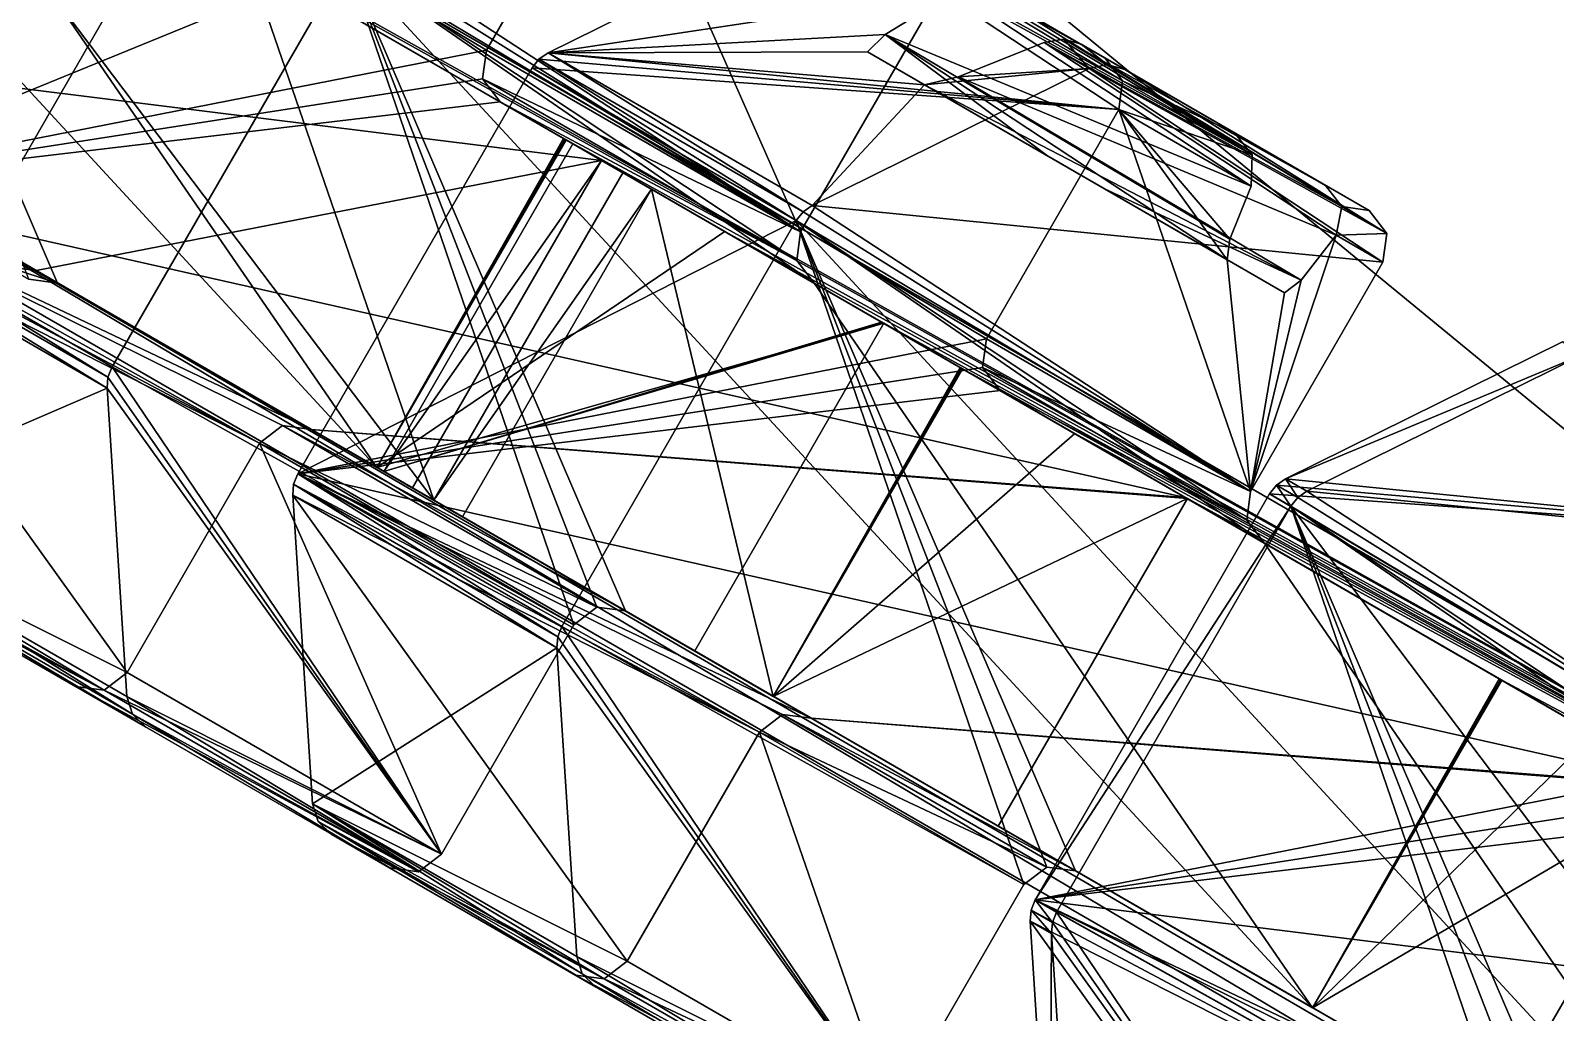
# Model space of a CAD drawing. Header units: millimetres. Extents: x -228 to 228, y -204 to 237.
# Drawn here: x 197.55 to 205.61, y -101.83 to -96.64 of the extents above; entities that cross this region are included whole.
import ezdxf

# ---------------------------------------------------------------- set-up
doc = ezdxf.new("R2010")
doc.units = ezdxf.units.MM
doc.header["$LTSCALE"] = 127.314815
for name, color, linetype in [('8138', 7, 'CONTINUOUS'), ('8139', 7, 'CONTINUOUS'), ('8140', 7, 'CONTINUOUS'), ('8141', 7, 'CONTINUOUS'), ('8142', 7, 'CONTINUOUS'), ('8143', 7, 'CONTINUOUS'), ('8144', 7, 'CONTINUOUS'), ('8145', 7, 'CONTINUOUS'), ('8146', 7, 'CONTINUOUS'), ('8147', 7, 'CONTINUOUS'), ('8148', 7, 'CONTINUOUS'), ('8149', 7, 'CONTINUOUS'), ('8150', 7, 'CONTINUOUS'), ('8151', 7, 'CONTINUOUS'), ('8152', 7, 'CONTINUOUS'), ('8153', 7, 'CONTINUOUS'), ('8154', 7, 'CONTINUOUS'), ('8155', 7, 'CONTINUOUS'), ('8156', 7, 'CONTINUOUS'), ('8157', 7, 'CONTINUOUS'), ('8160', 7, 'CONTINUOUS'), ('8182', 7, 'CONTINUOUS'), ('8184', 7, 'CONTINUOUS'), ('8188', 7, 'CONTINUOUS'), ('8195', 7, 'CONTINUOUS'), ('8196', 7, 'CONTINUOUS'), ('8197', 7, 'CONTINUOUS'), ('8198', 7, 'CONTINUOUS'), ('8201', 7, 'CONTINUOUS'), ('8202', 7, 'CONTINUOUS'), ('8203', 7, 'CONTINUOUS'), ('8205', 7, 'CONTINUOUS'), ('8215', 7, 'CONTINUOUS'), ('8216', 7, 'CONTINUOUS'), ('8217', 7, 'CONTINUOUS'), ('8226', 7, 'CONTINUOUS'), ('8227', 7, 'CONTINUOUS'), ('8228', 7, 'CONTINUOUS'), ('8229', 7, 'CONTINUOUS'), ('8230', 7, 'CONTINUOUS')]:
    doc.layers.add(name, color=color, linetype=linetype)

msp = doc.modelspace()

# ---------------------------------------------------------------- linework, layer by layer
at = {"layer": '8138', "color": 5, "linetype": 'Continuous'}
for points in [[(184.3019, -87.6822, 964.5), (186.4652, -82.9815, 964.5), (210.8644, -103.0181, 262), (184.3019, -87.6822, 964.5)], [(210.8644, -103.0181, 262), (186.4652, -82.9815, 964.5), (214.7569, -94.3164, 262), (210.8644, -103.0181, 262)], [(183.2543, -89.8514, 964.5), (203.3158, -117.3844, 262), (176.7532, -102.0485, 964.5), (183.2543, -89.8514, 964.5)], [(209.8169, -105.1873, 262), (203.3158, -117.3844, 262), (183.2543, -89.8514, 964.5), (209.8169, -105.1873, 262)]]:
    msp.add_3dface(points, dxfattribs=at)
at = {"layer": '8139', "color": 5, "linetype": 'Continuous'}
for points in [[(195.7453, -96.8478, 532.013), (199.3798, -98.9462, 532.1962), (197.2681, -97.727, 588.043), (195.7453, -96.8478, 532.013)], [(209.7371, -104.926, 262), (196.6456, -97.3676, 608.2308), (202.6662, -100.8436, 445.279), (209.7371, -104.926, 262)], [(201.4763, -100.1566, 476.749), (202.6662, -100.8436, 445.279), (196.6456, -97.3676, 608.2308), (201.4763, -100.1566, 476.749)], [(201.0608, -99.9167, 487.7385), (201.4763, -100.1566, 476.749), (196.6456, -97.3676, 608.2308), (201.0608, -99.9167, 487.7385)], [(199.3798, -98.9462, 532.1962), (201.0608, -99.9167, 487.7385), (196.6456, -97.3676, 608.2308), (199.3798, -98.9462, 532.1962)], [(197.2681, -97.727, 588.043), (199.3798, -98.9462, 532.1962), (196.6456, -97.3676, 608.2308), (197.2681, -97.727, 588.043)], [(197.5774, -97.9056, 483.5591), (197.6908, -97.971, 480.562), (199.5674, -99.0545, 483.6594), (197.5774, -97.9056, 483.5591)], [(197.6908, -97.971, 480.562), (199.6807, -99.1199, 480.6623), (199.5674, -99.0545, 483.6594), (197.6908, -97.971, 480.562)], [(199.0318, -98.7452, 445.0958), (200.6939, -99.7049, 401.1376), (202.6662, -100.8436, 445.279), (199.0318, -98.7452, 445.0958)], [(199.4163, -98.9672, 487.6556), (199.5674, -99.0545, 483.6594), (201.0608, -99.9167, 487.7385), (199.4163, -98.9672, 487.6556)], [(199.5674, -99.0545, 483.6594), (199.6807, -99.1199, 480.6623), (201.0608, -99.9167, 487.7385), (199.5674, -99.0545, 483.6594)], [(199.6807, -99.1199, 480.6623), (199.8318, -99.2071, 476.6661), (201.0608, -99.9167, 487.7385), (199.6807, -99.1199, 480.6623)], [(199.8318, -99.2071, 476.6661), (201.4763, -100.1566, 476.749), (201.0608, -99.9167, 487.7385), (199.8318, -99.2071, 476.6661)], [(200.6939, -99.7049, 401.1376), (204.3284, -101.8032, 401.3209), (202.6662, -100.8436, 445.279), (200.6939, -99.7049, 401.1376)], [(201.6761, -100.2719, 375.1624), (203.0738, -101.0789, 338.1976), (205.3105, -102.3703, 375.3456), (201.6761, -100.2719, 375.1624)], [(204.3284, -101.8032, 401.3209), (209.7371, -104.926, 262), (202.6662, -100.8436, 445.279), (204.3284, -101.8032, 401.3209)], [(203.0738, -101.0789, 338.1976), (206.7082, -103.1772, 338.3808), (205.3105, -102.3703, 375.3456), (203.0738, -101.0789, 338.1976)], [(205.3105, -102.3703, 375.3456), (209.7371, -104.926, 262), (204.3284, -101.8032, 401.3209), (205.3105, -102.3703, 375.3456)]]:
    msp.add_3dface(points, dxfattribs=at)
at = {"layer": '8140', "color": 5, "linetype": 'Continuous'}
for points in [[(196.7453, -95.1158, 532.013), (194.6337, -93.8966, 587.8598), (200.3672, -97.2068, 532.1956), (196.7453, -95.1158, 532.013)], [(200.3672, -97.2068, 532.1956), (194.6337, -93.8966, 587.8598), (198.2555, -95.9877, 588.0423), (200.3672, -97.2068, 532.1956)], [(198.6908, -96.239, 480.562), (198.5774, -96.1735, 483.5591), (200.6807, -97.3879, 480.6623), (198.6908, -96.239, 480.562)], [(200.6807, -97.3879, 480.6623), (198.5774, -96.1735, 483.5591), (200.5674, -97.3224, 483.6594), (200.6807, -97.3879, 480.6623)], [(201.6939, -97.9728, 401.1376), (200.0318, -97.0132, 445.0958), (205.3158, -100.0639, 401.3202), (201.6939, -97.9728, 401.1376)], [(205.3158, -100.0639, 401.3202), (200.0318, -97.0132, 445.0958), (203.6537, -99.1043, 445.2784), (205.3158, -100.0639, 401.3202)], [(202.0482, -98.1774, 487.7379), (202.4637, -98.4173, 476.7484), (200.4163, -97.2352, 487.6556), (202.0482, -98.1774, 487.7379)], [(200.4163, -97.2352, 487.6556), (202.4637, -98.4173, 476.7484), (200.5674, -97.3224, 483.6594), (200.4163, -97.2352, 487.6556)], [(202.4637, -98.4173, 476.7484), (200.6807, -97.3879, 480.6623), (200.5674, -97.3224, 483.6594), (202.4637, -98.4173, 476.7484)], [(200.8318, -97.4751, 476.6661), (200.6807, -97.3879, 480.6623), (202.4637, -98.4173, 476.7484), (200.8318, -97.4751, 476.6661)], [(207.6956, -101.4379, 338.3802), (204.0738, -99.3468, 338.1976), (202.6761, -98.5399, 375.1624), (207.6956, -101.4379, 338.3802)], [(206.2979, -100.631, 375.345), (207.6956, -101.4379, 338.3802), (202.6761, -98.5399, 375.1624), (206.2979, -100.631, 375.345)]]:
    msp.add_3dface(points, dxfattribs=at)
at = {"layer": '8141', "color": 5, "linetype": 'Continuous'}
for points in [[(198.0587, -100.031, 445.087), (199.7209, -100.9906, 401.1289), (198.7587, -98.8185, 445.087), (198.0587, -100.031, 445.087)], [(198.7587, -98.8185, 445.087), (199.7209, -100.9906, 401.1289), (200.4209, -99.7782, 401.1289), (198.7587, -98.8185, 445.087)], [(200.703, -101.5577, 375.1537), (202.1007, -102.3646, 338.1889), (201.403, -100.3452, 375.1537), (200.703, -101.5577, 375.1537)], [(201.403, -100.3452, 375.1537), (202.1007, -102.3646, 338.1889), (202.8007, -101.1522, 338.1889), (201.403, -100.3452, 375.1537)]]:
    msp.add_3dface(points, dxfattribs=at)
at = {"layer": '8142', "color": 5, "linetype": 'Continuous'}
for points in [[(197.7857, -100.1043, 445.0783), (196.494, -99.3585, 445.0132), (198.1561, -100.3181, 401.0551), (197.7857, -100.1043, 445.0783)], [(197.7857, -100.1043, 445.0783), (198.1561, -100.3181, 401.0551), (199.4478, -101.0639, 401.1202), (197.7857, -100.1043, 445.0783)], [(200.536, -101.6921, 338.115), (200.43, -101.631, 375.1449), (199.1383, -100.8852, 375.0798), (200.536, -101.6921, 338.115)], [(200.536, -101.6921, 338.115), (201.8277, -102.4379, 338.1802), (200.43, -101.631, 375.1449), (200.536, -101.6921, 338.115)]]:
    msp.add_3dface(points, dxfattribs=at)
at = {"layer": '8143', "color": 5, "linetype": 'Continuous'}
for points in [[(197.5559, -95.3073, 444.9649), (199.218, -96.2669, 401.0068), (196.3165, -97.454, 444.9649), (197.5559, -95.3073, 444.9649)], [(199.218, -96.2669, 401.0068), (197.9786, -98.4137, 401.0068), (196.3165, -97.454, 444.9649), (199.218, -96.2669, 401.0068)], [(200.2002, -96.8339, 375.0315), (201.5979, -97.6409, 338.0667), (198.9607, -98.9807, 375.0315), (200.2002, -96.8339, 375.0315)], [(201.5979, -97.6409, 338.0667), (200.3584, -99.7877, 338.0667), (198.9607, -98.9807, 375.0315), (201.5979, -97.6409, 338.0667)], [(204.2138, -99.1512, 268.8827), (202.8611, -101.2326, 271.8798), (204.1005, -99.0858, 271.8798), (204.2138, -99.1512, 268.8827)], [(202.9744, -101.298, 268.8827), (202.8611, -101.2326, 271.8798), (204.2138, -99.1512, 268.8827), (202.9744, -101.298, 268.8827)]]:
    msp.add_3dface(points, dxfattribs=at)
at = {"layer": '8144', "color": 5, "linetype": 'Continuous'}
for points in [[(201.9383, -96.0354, 375.0798), (203.23, -96.7812, 375.1449), (203.9147, -97.1765, 357.0371), (201.9383, -96.0354, 375.0798)], [(201.9383, -96.0354, 375.0798), (203.9147, -97.1765, 357.0371), (202.623, -96.4308, 356.9719), (201.9383, -96.0354, 375.0798)], [(204.6277, -97.5882, 338.1802), (203.336, -96.8424, 338.115), (203.1046, -96.7088, 344.2343), (204.6277, -97.5882, 338.1802)], [(204.3963, -97.4546, 344.2995), (204.6277, -97.5882, 338.1802), (203.1046, -96.7088, 344.2343), (204.3963, -97.4546, 344.2995)]]:
    msp.add_3dface(points, dxfattribs=at)
at = {"layer": '8145', "color": 5, "linetype": 'Continuous'}
for points in [[(199.9587, -96.7401, 445.087), (201.6209, -97.6997, 401.1289), (200.6587, -95.5276, 445.087), (199.9587, -96.7401, 445.087)], [(201.6209, -97.6997, 401.1289), (202.3209, -96.4873, 401.1289), (200.6587, -95.5276, 445.087), (201.6209, -97.6997, 401.1289)], [(202.603, -98.2668, 375.1537), (204.0007, -99.0737, 338.1889), (203.303, -97.0543, 375.1537), (202.603, -98.2668, 375.1537)], [(203.303, -97.0543, 375.1537), (204.0007, -99.0737, 338.1889), (203.8774, -97.8478, 354.6732), (203.303, -97.0543, 375.1537)], [(204.0034, -97.4587, 356.6309), (203.303, -97.0543, 375.1537), (203.8902, -97.7385, 355.6722), (204.0034, -97.4587, 356.6309)], [(203.8902, -97.7385, 355.6722), (203.303, -97.0543, 375.1537), (203.8774, -97.8478, 354.6732), (203.8902, -97.7385, 355.6722)], [(204.0007, -99.0737, 338.1889), (204.7007, -97.8613, 338.1889), (204.4537, -97.7186, 344.7231), (204.0007, -99.0737, 338.1889)], [(204.2679, -97.9566, 345.6817), (204.0007, -99.0737, 338.1889), (204.4537, -97.7186, 344.7231), (204.2679, -97.9566, 345.6817)], [(203.8774, -97.8478, 354.6732), (204.0007, -99.0737, 338.1889), (204.1796, -98.0223, 346.6808), (203.8774, -97.8478, 354.6732)], [(204.1796, -98.0223, 346.6808), (204.0007, -99.0737, 338.1889), (204.2679, -97.9566, 345.6817), (204.1796, -98.0223, 346.6808)]]:
    msp.add_3dface(points, dxfattribs=at)
at = {"layer": '8146', "color": 5, "linetype": 'Continuous'}
for points in [[(196.29, -97.5669, 444.9664), (197.9522, -98.5265, 401.0082), (196.3945, -99.1983, 445.0059), (196.29, -97.5669, 444.9664)], [(196.3945, -99.1983, 445.0059), (197.9522, -98.5265, 401.0082), (198.0567, -100.1579, 401.0478), (196.3945, -99.1983, 445.0059)], [(198.9343, -99.0936, 375.033), (200.332, -99.9005, 338.0682), (199.0388, -100.7249, 375.0726), (198.9343, -99.0936, 375.033)], [(199.0388, -100.7249, 375.0726), (200.332, -99.9005, 338.0682), (200.4365, -101.5319, 338.1078), (199.0388, -100.7249, 375.0726)], [(202.9391, -102.9768, 271.9208), (202.8347, -101.3454, 271.8813), (202.948, -101.4109, 268.8841), (202.9391, -102.9768, 271.9208)], [(203.0525, -103.0422, 268.9237), (202.9391, -102.9768, 271.9208), (202.948, -101.4109, 268.8841), (203.0525, -103.0422, 268.9237)]]:
    msp.add_3dface(points, dxfattribs=at)
at = {"layer": '8147', "color": 5, "linetype": 'Continuous'}
for points in [[(201.7498, -96.0294, 375.0726), (202.441, -96.4285, 356.7919), (200.2847, -96.7546, 375.033), (201.7498, -96.0294, 375.0726)], [(202.441, -96.4285, 356.7919), (202.0676, -96.6574, 355.6955), (200.2847, -96.7546, 375.033), (202.441, -96.4285, 356.7919)], [(202.0676, -96.6574, 355.6955), (201.974, -96.7489, 354.5772), (200.2847, -96.7546, 375.033), (202.0676, -96.6574, 355.6955)], [(202.9095, -96.699, 344.3999), (203.1475, -96.8364, 338.1078), (202.4541, -96.8805, 345.4739), (202.9095, -96.699, 344.3999)], [(201.974, -96.7489, 354.5772), (202.2762, -96.9234, 346.5848), (200.2847, -96.7546, 375.033), (201.974, -96.7489, 354.5772)], [(200.2847, -96.7546, 375.033), (202.2762, -96.9234, 346.5848), (201.6824, -97.5616, 338.0682), (200.2847, -96.7546, 375.033)], [(202.2762, -96.9234, 346.5848), (203.1475, -96.8364, 338.1078), (201.6824, -97.5616, 338.0682), (202.2762, -96.9234, 346.5848)], [(202.4541, -96.8805, 345.4739), (203.1475, -96.8364, 338.1078), (202.2762, -96.9234, 346.5848), (202.4541, -96.8805, 345.4739)], [(204.185, -99.0065, 271.8813), (205.6501, -98.2813, 271.9208), (205.7634, -98.3467, 268.9237), (204.185, -99.0065, 271.8813)], [(204.2984, -99.0719, 268.8841), (204.185, -99.0065, 271.8813), (205.7634, -98.3467, 268.9237), (204.2984, -99.0719, 268.8841)]]:
    msp.add_3dface(points, dxfattribs=at)
at = {"layer": '8148', "color": 5, "linetype": 'Continuous'}
for points in [[(209.8169, -105.1873, 262), (183.2543, -89.8514, 964.5), (196.6456, -97.3676, 608.2308), (209.8169, -105.1873, 262)], [(209.8286, -105.041, 262), (209.8169, -105.1873, 262), (196.6456, -97.3676, 608.2308), (209.8286, -105.041, 262)], [(209.7371, -104.926, 262), (209.8286, -105.041, 262), (196.6456, -97.3676, 608.2308), (209.7371, -104.926, 262)]]:
    msp.add_3dface(points, dxfattribs=at)
at = {"layer": '8149', "color": 5, "linetype": 'Continuous'}
for points in [[(184.3019, -87.6822, 964.5), (210.8644, -103.0181, 262), (197.5053, -95.5539, 608.2238), (184.3019, -87.6822, 964.5)], [(198.2684, -95.9945, 588.043), (197.5053, -95.5539, 608.2238), (210.8644, -103.0181, 262), (198.2684, -95.9945, 588.043)], [(200.3672, -97.2068, 532.1956), (198.2555, -95.9877, 588.0423), (198.2619, -95.9912, 588.0427), (200.3672, -97.2068, 532.1956)], [(200.3672, -97.2068, 532.1956), (198.2619, -95.9912, 588.0427), (200.3736, -97.2104, 532.1959), (200.3672, -97.2068, 532.1956)], [(198.2619, -95.9912, 588.0427), (198.2684, -95.9945, 588.043), (200.3736, -97.2104, 532.1959), (198.2619, -95.9912, 588.0427)], [(200.3736, -97.2104, 532.1959), (198.2684, -95.9945, 588.043), (200.38, -97.2136, 532.1962), (200.3736, -97.2104, 532.1959)], [(200.38, -97.2136, 532.1962), (198.2684, -95.9945, 588.043), (210.8644, -103.0181, 262), (200.38, -97.2136, 532.1962)], [(201.2205, -97.6989, 509.9674), (200.38, -97.2136, 532.1962), (210.8644, -103.0181, 262), (201.2205, -97.6989, 509.9674)], [(202.061, -98.1842, 487.7385), (201.2205, -97.6989, 509.9674), (210.8644, -103.0181, 262), (202.061, -98.1842, 487.7385)], [(202.4637, -98.4173, 476.7484), (202.0482, -98.1774, 487.7379), (202.0546, -98.1809, 487.7382), (202.4637, -98.4173, 476.7484)], [(202.4637, -98.4173, 476.7484), (202.0546, -98.1809, 487.7382), (202.4701, -98.4208, 476.7487), (202.4637, -98.4173, 476.7484)], [(202.0546, -98.1809, 487.7382), (202.061, -98.1842, 487.7385), (202.4701, -98.4208, 476.7487), (202.0546, -98.1809, 487.7382)], [(202.4701, -98.4208, 476.7487), (202.061, -98.1842, 487.7385), (202.4766, -98.4241, 476.749), (202.4701, -98.4208, 476.7487)], [(202.4766, -98.4241, 476.749), (202.061, -98.1842, 487.7385), (210.8644, -103.0181, 262), (202.4766, -98.4241, 476.749)], [(203.0715, -98.7676, 461.014), (202.4766, -98.4241, 476.749), (210.8644, -103.0181, 262), (203.0715, -98.7676, 461.014)], [(203.6665, -99.1111, 445.279), (203.0715, -98.7676, 461.014), (210.8644, -103.0181, 262), (203.6665, -99.1111, 445.279)], [(205.3158, -100.0639, 401.3202), (203.6537, -99.1043, 445.2784), (203.66, -99.1078, 445.2787), (205.3158, -100.0639, 401.3202)], [(205.3158, -100.0639, 401.3202), (203.66, -99.1078, 445.2787), (205.3222, -100.0674, 401.3206), (205.3158, -100.0639, 401.3202)], [(203.66, -99.1078, 445.2787), (203.6665, -99.1111, 445.279), (205.3222, -100.0674, 401.3206), (203.66, -99.1078, 445.2787)], [(203.6665, -99.1111, 445.279), (210.8644, -103.0181, 262), (205.3286, -100.0707, 401.3209), (203.6665, -99.1111, 445.279)], [(205.3222, -100.0674, 401.3206), (203.6665, -99.1111, 445.279), (205.3286, -100.0707, 401.3209), (205.3222, -100.0674, 401.3206)], [(205.3286, -100.0707, 401.3209), (210.8644, -103.0181, 262), (205.8197, -100.3542, 388.3332), (205.3286, -100.0707, 401.3209)]]:
    msp.add_3dface(points, dxfattribs=at)
at = {"layer": '8150', "color": 5, "linetype": 'Continuous'}
for points in [[(199.7209, -100.9906, 401.1289), (198.0587, -100.031, 445.087), (197.9373, -100.1242, 445.0845), (199.7209, -100.9906, 401.1289)], [(197.9373, -100.1242, 445.0845), (197.7857, -100.1043, 445.0783), (199.5995, -101.0838, 401.1264), (197.9373, -100.1242, 445.0845)], [(197.7857, -100.1043, 445.0783), (199.4478, -101.0639, 401.1202), (199.5995, -101.0838, 401.1264), (197.7857, -100.1043, 445.0783)], [(199.7209, -100.9906, 401.1289), (197.9373, -100.1242, 445.0845), (199.5995, -101.0838, 401.1264), (199.7209, -100.9906, 401.1289)], [(202.1007, -102.3646, 338.1889), (200.703, -101.5577, 375.1537), (200.5816, -101.6509, 375.1511), (202.1007, -102.3646, 338.1889)], [(201.8277, -102.4379, 338.1802), (201.9793, -102.4578, 338.1863), (200.43, -101.631, 375.1449), (201.8277, -102.4379, 338.1802)], [(201.9793, -102.4578, 338.1863), (200.5816, -101.6509, 375.1511), (200.43, -101.631, 375.1449), (201.9793, -102.4578, 338.1863)], [(201.9793, -102.4578, 338.1863), (202.1007, -102.3646, 338.1889), (200.5816, -101.6509, 375.1511), (201.9793, -102.4578, 338.1863)]]:
    msp.add_3dface(points, dxfattribs=at)
at = {"layer": '8151', "color": 5, "linetype": 'Continuous'}
for points in [[(203.23, -96.7812, 375.1449), (203.3231, -96.9026, 375.1511), (203.9147, -97.1765, 357.0371), (203.23, -96.7812, 375.1449)], [(203.3231, -96.9026, 375.1511), (203.303, -97.0543, 375.1537), (204.0096, -97.2931, 356.9412), (203.3231, -96.9026, 375.1511)], [(203.9147, -97.1765, 357.0371), (203.3231, -96.9026, 375.1511), (204.0096, -97.2931, 356.9412), (203.9147, -97.1765, 357.0371)], [(203.303, -97.0543, 375.1537), (204.0034, -97.4587, 356.6309), (204.0096, -97.2931, 356.9412), (203.303, -97.0543, 375.1537)], [(204.6277, -97.5882, 338.1802), (204.3963, -97.4546, 344.2995), (204.4835, -97.5667, 344.4072), (204.6277, -97.5882, 338.1802)], [(204.4537, -97.7186, 344.7231), (204.7207, -97.7096, 338.1863), (204.4835, -97.5667, 344.4072), (204.4537, -97.7186, 344.7231)], [(204.7207, -97.7096, 338.1863), (204.6277, -97.5882, 338.1802), (204.4835, -97.5667, 344.4072), (204.7207, -97.7096, 338.1863)], [(204.4537, -97.7186, 344.7231), (204.7007, -97.8613, 338.1889), (204.7207, -97.7096, 338.1863), (204.4537, -97.7186, 344.7231)]]:
    msp.add_3dface(points, dxfattribs=at)
at = {"layer": '8152', "color": 5, "linetype": 'Continuous'}
for points in [[(203.1475, -96.8364, 338.1078), (202.9095, -96.699, 344.3999), (203.0127, -96.6814, 344.2719), (203.1475, -96.8364, 338.1078)], [(203.2425, -96.8158, 338.1109), (203.1475, -96.8364, 338.1078), (203.0127, -96.6814, 344.2719), (203.2425, -96.8158, 338.1109)], [(203.2425, -96.8158, 338.1109), (203.0127, -96.6814, 344.2719), (203.1046, -96.7088, 344.2343), (203.2425, -96.8158, 338.1109)], [(203.336, -96.8424, 338.115), (203.2425, -96.8158, 338.1109), (203.1046, -96.7088, 344.2343), (203.336, -96.8424, 338.115)]]:
    msp.add_3dface(points, dxfattribs=at)
at = {"layer": '8153', "color": 5, "linetype": 'Continuous'}
for points in [[(196.3945, -99.1983, 445.0059), (198.0567, -100.1579, 401.0478), (198.0863, -100.2505, 401.051), (196.3945, -99.1983, 445.0059)], [(196.4242, -99.2909, 445.0091), (196.3945, -99.1983, 445.0059), (198.0863, -100.2505, 401.051), (196.4242, -99.2909, 445.0091)], [(196.494, -99.3585, 445.0132), (196.4242, -99.2909, 445.0091), (198.1561, -100.3181, 401.0551), (196.494, -99.3585, 445.0132)], [(196.4242, -99.2909, 445.0091), (198.0863, -100.2505, 401.051), (198.1561, -100.3181, 401.0551), (196.4242, -99.2909, 445.0091)], [(199.0388, -100.7249, 375.0726), (200.4365, -101.5319, 338.1078), (200.4661, -101.6245, 338.1109), (199.0388, -100.7249, 375.0726)], [(199.0388, -100.7249, 375.0726), (200.4661, -101.6245, 338.1109), (199.0685, -100.8176, 375.0757), (199.0388, -100.7249, 375.0726)], [(200.4661, -101.6245, 338.1109), (200.536, -101.6921, 338.115), (199.0685, -100.8176, 375.0757), (200.4661, -101.6245, 338.1109)], [(200.536, -101.6921, 338.115), (199.1383, -100.8852, 375.0798), (199.0685, -100.8176, 375.0757), (200.536, -101.6921, 338.115)]]:
    msp.add_3dface(points, dxfattribs=at)
at = {"layer": '8154', "color": 5, "linetype": 'Continuous'}
for points in [[(197.9522, -98.5265, 401.0082), (196.29, -97.5669, 444.9664), (196.2949, -97.5085, 444.9653), (197.9522, -98.5265, 401.0082)], [(196.3165, -97.454, 444.9649), (197.957, -98.4681, 401.0072), (196.2949, -97.5085, 444.9653), (196.3165, -97.454, 444.9649)], [(197.957, -98.4681, 401.0072), (197.9522, -98.5265, 401.0082), (196.2949, -97.5085, 444.9653), (197.957, -98.4681, 401.0072)], [(196.3165, -97.454, 444.9649), (197.9786, -98.4137, 401.0068), (197.957, -98.4681, 401.0072), (196.3165, -97.454, 444.9649)], [(200.332, -99.9005, 338.0682), (198.9343, -99.0936, 375.033), (198.9392, -99.0352, 375.0319), (200.332, -99.9005, 338.0682)], [(198.9607, -98.9807, 375.0315), (200.3369, -99.8422, 338.0671), (198.9392, -99.0352, 375.0319), (198.9607, -98.9807, 375.0315)], [(200.3369, -99.8422, 338.0671), (200.332, -99.9005, 338.0682), (198.9392, -99.0352, 375.0319), (200.3369, -99.8422, 338.0671)], [(198.9607, -98.9807, 375.0315), (200.3584, -99.7877, 338.0667), (200.3369, -99.8422, 338.0671), (198.9607, -98.9807, 375.0315)], [(202.948, -101.4109, 268.8841), (202.8347, -101.3454, 271.8813), (202.8395, -101.287, 271.8802), (202.948, -101.4109, 268.8841)], [(202.8395, -101.287, 271.8802), (202.8611, -101.2326, 271.8798), (202.9528, -101.3525, 268.883), (202.8395, -101.287, 271.8802)], [(202.948, -101.4109, 268.8841), (202.8395, -101.287, 271.8802), (202.9528, -101.3525, 268.883), (202.948, -101.4109, 268.8841)], [(202.8611, -101.2326, 271.8798), (202.9744, -101.298, 268.8827), (202.9528, -101.3525, 268.883), (202.8611, -101.2326, 271.8798)]]:
    msp.add_3dface(points, dxfattribs=at)
at = {"layer": '8155', "color": 5, "linetype": 'Continuous'}
for points in [[(201.5979, -97.6409, 338.0667), (200.2002, -96.8339, 375.0315), (200.2366, -96.788, 375.0319), (201.5979, -97.6409, 338.0667)], [(200.2847, -96.7546, 375.033), (201.6343, -97.595, 338.0671), (200.2366, -96.788, 375.0319), (200.2847, -96.7546, 375.033)], [(201.6343, -97.595, 338.0671), (201.5979, -97.6409, 338.0667), (200.2366, -96.788, 375.0319), (201.6343, -97.595, 338.0671)], [(200.2847, -96.7546, 375.033), (201.6824, -97.5616, 338.0682), (201.6343, -97.595, 338.0671), (200.2847, -96.7546, 375.033)], [(204.2138, -99.1512, 268.8827), (204.1005, -99.0858, 271.8798), (204.1369, -99.0399, 271.8802), (204.2138, -99.1512, 268.8827)], [(204.185, -99.0065, 271.8813), (204.2502, -99.1053, 268.883), (204.1369, -99.0399, 271.8802), (204.185, -99.0065, 271.8813)], [(204.2502, -99.1053, 268.883), (204.2138, -99.1512, 268.8827), (204.1369, -99.0399, 271.8802), (204.2502, -99.1053, 268.883)], [(204.185, -99.0065, 271.8813), (204.2984, -99.0719, 268.8841), (204.2502, -99.1053, 268.883), (204.185, -99.0065, 271.8813)]]:
    msp.add_3dface(points, dxfattribs=at)
at = {"layer": '8156', "color": 5, "linetype": 'Continuous'}
for points in [[(201.6209, -97.6997, 401.1289), (199.9587, -96.7401, 445.087), (199.9387, -96.8918, 445.0896), (201.6209, -97.6997, 401.1289)], [(201.6209, -97.6997, 401.1289), (199.9387, -96.8918, 445.0896), (201.6008, -97.8514, 401.1315), (201.6209, -97.6997, 401.1289)], [(199.9387, -96.8918, 445.0896), (200.0318, -97.0132, 445.0958), (201.6008, -97.8514, 401.1315), (199.9387, -96.8918, 445.0896)], [(200.0318, -97.0132, 445.0958), (201.6939, -97.9728, 401.1376), (201.6008, -97.8514, 401.1315), (200.0318, -97.0132, 445.0958)], [(204.0007, -99.0737, 338.1889), (202.603, -98.2668, 375.1537), (202.583, -98.4185, 375.1562), (204.0007, -99.0737, 338.1889)], [(204.0007, -99.0737, 338.1889), (202.583, -98.4185, 375.1562), (203.9807, -99.2255, 338.1914), (204.0007, -99.0737, 338.1889)], [(202.583, -98.4185, 375.1562), (202.6761, -98.5399, 375.1624), (203.9807, -99.2255, 338.1914), (202.583, -98.4185, 375.1562)], [(202.6761, -98.5399, 375.1624), (204.0738, -99.3468, 338.1976), (203.9807, -99.2255, 338.1914), (202.6761, -98.5399, 375.1624)]]:
    msp.add_3dface(points, dxfattribs=at)
at = {"layer": '8157', "color": 5, "linetype": 'Continuous'}
for points in [[(197.5774, -97.9056, 483.5591), (197.4258, -97.8857, 483.5529), (197.6908, -97.971, 480.562), (197.5774, -97.9056, 483.5591)], [(197.6908, -97.971, 480.562), (197.4258, -97.8857, 483.5529), (197.5391, -97.9511, 480.5558), (197.6908, -97.971, 480.562)], [(198.8801, -98.7253, 445.0896), (198.7587, -98.8185, 445.087), (200.5423, -99.685, 401.1315), (198.8801, -98.7253, 445.0896)], [(199.0318, -98.7452, 445.0958), (198.8801, -98.7253, 445.0896), (200.6939, -99.7049, 401.1376), (199.0318, -98.7452, 445.0958)], [(200.6939, -99.7049, 401.1376), (198.8801, -98.7253, 445.0896), (200.5423, -99.685, 401.1315), (200.6939, -99.7049, 401.1376)], [(198.7587, -98.8185, 445.087), (200.4209, -99.7782, 401.1289), (200.5423, -99.685, 401.1315), (198.7587, -98.8185, 445.087)], [(201.5244, -100.252, 375.1562), (201.403, -100.3452, 375.1537), (202.9221, -101.059, 338.1914), (201.5244, -100.252, 375.1562)], [(201.6761, -100.2719, 375.1624), (201.5244, -100.252, 375.1562), (203.0738, -101.0789, 338.1976), (201.6761, -100.2719, 375.1624)], [(203.0738, -101.0789, 338.1976), (201.5244, -100.252, 375.1562), (202.9221, -101.059, 338.1914), (203.0738, -101.0789, 338.1976)], [(201.403, -100.3452, 375.1537), (202.8007, -101.1522, 338.1889), (202.9221, -101.059, 338.1914), (201.403, -100.3452, 375.1537)]]:
    msp.add_3dface(points, dxfattribs=at)
at = {"layer": '8160', "color": 5, "linetype": 'Continuous'}
for points in [[(190.358, -78.9933, 964.5), (178.4869, -103.0495, 964.5), (205.0677, -82.561, 618.0253), (190.358, -78.9933, 964.5)], [(220.0896, -86.2087, 262), (205.0677, -82.561, 618.0253), (178.4869, -103.0495, 964.5), (220.0896, -86.2087, 262)], [(205.0495, -118.3854, 262), (220.0896, -86.2087, 262), (178.4869, -103.0495, 964.5), (205.0495, -118.3854, 262)]]:
    msp.add_3dface(points, dxfattribs=at)
at = {"layer": '8182', "color": 5, "linetype": 'Continuous'}
for points in [[(214.7569, -94.3164, 262), (220.0896, -86.2087, 262), (205.0495, -118.3854, 262), (214.7569, -94.3164, 262)], [(210.8644, -103.0181, 262), (214.7569, -94.3164, 262), (205.0495, -118.3854, 262), (210.8644, -103.0181, 262)]]:
    msp.add_3dface(points, dxfattribs=at)
at = {"layer": '8184', "color": 5, "linetype": 'Continuous'}
for points in [[(199.3798, -98.9462, 532.1962), (200.38, -97.2136, 532.1962), (201.2205, -97.6989, 509.9674), (199.3798, -98.9462, 532.1962)], [(199.3798, -98.9462, 532.1962), (201.2205, -97.6989, 509.9674), (202.061, -98.1842, 487.7385), (199.3798, -98.9462, 532.1962)], [(201.0608, -99.9167, 487.7385), (199.3798, -98.9462, 532.1962), (202.061, -98.1842, 487.7385), (201.0608, -99.9167, 487.7385)], [(201.4763, -100.1566, 476.749), (202.4766, -98.4241, 476.749), (203.0715, -98.7676, 461.014), (201.4763, -100.1566, 476.749)], [(201.4763, -100.1566, 476.749), (203.0715, -98.7676, 461.014), (203.6665, -99.1111, 445.279), (201.4763, -100.1566, 476.749)], [(202.6662, -100.8436, 445.279), (201.4763, -100.1566, 476.749), (203.6665, -99.1111, 445.279), (202.6662, -100.8436, 445.279)], [(204.3284, -101.8032, 401.3209), (205.3286, -100.0707, 401.3209), (205.8197, -100.3542, 388.3332), (204.3284, -101.8032, 401.3209)], [(204.3284, -101.8032, 401.3209), (205.8197, -100.3542, 388.3332), (206.3108, -100.6378, 375.3456), (204.3284, -101.8032, 401.3209)], [(205.3105, -102.3703, 375.3456), (204.3284, -101.8032, 401.3209), (206.3108, -100.6378, 375.3456), (205.3105, -102.3703, 375.3456)]]:
    msp.add_3dface(points, dxfattribs=at)
at = {"layer": '8188', "color": 5, "linetype": 'Continuous'}
for points in [[(203.1475, -96.8364, 338.1078), (204.7007, -97.8613, 338.1889), (201.6824, -97.5616, 338.0682), (203.1475, -96.8364, 338.1078)], [(204.7207, -97.7096, 338.1863), (203.1475, -96.8364, 338.1078), (203.2425, -96.8158, 338.1109), (204.7207, -97.7096, 338.1863)], [(204.7007, -97.8613, 338.1889), (203.1475, -96.8364, 338.1078), (204.7207, -97.7096, 338.1863), (204.7007, -97.8613, 338.1889)], [(203.336, -96.8424, 338.115), (204.7207, -97.7096, 338.1863), (203.2425, -96.8158, 338.1109), (203.336, -96.8424, 338.115)], [(204.6277, -97.5882, 338.1802), (204.7207, -97.7096, 338.1863), (203.336, -96.8424, 338.115), (204.6277, -97.5882, 338.1802)], [(204.0007, -99.0737, 338.1889), (201.5979, -97.6409, 338.0667), (201.6343, -97.595, 338.0671), (204.0007, -99.0737, 338.1889)], [(201.6824, -97.5616, 338.0682), (204.0007, -99.0737, 338.1889), (201.6343, -97.595, 338.0671), (201.6824, -97.5616, 338.0682)], [(204.7007, -97.8613, 338.1889), (204.0007, -99.0737, 338.1889), (201.6824, -97.5616, 338.0682), (204.7007, -97.8613, 338.1889)], [(202.8007, -101.1522, 338.1889), (200.3584, -99.7877, 338.0667), (201.5979, -97.6409, 338.0667), (202.8007, -101.1522, 338.1889)], [(202.8007, -101.1522, 338.1889), (201.5979, -97.6409, 338.0667), (202.9221, -101.059, 338.1914), (202.8007, -101.1522, 338.1889)], [(201.5979, -97.6409, 338.0667), (204.0007, -99.0737, 338.1889), (203.9807, -99.2255, 338.1914), (201.5979, -97.6409, 338.0667)], [(204.0738, -99.3468, 338.1976), (201.5979, -97.6409, 338.0667), (203.9807, -99.2255, 338.1914), (204.0738, -99.3468, 338.1976)], [(201.5979, -97.6409, 338.0667), (204.0738, -99.3468, 338.1976), (206.7082, -103.1772, 338.3808), (201.5979, -97.6409, 338.0667)], [(201.5979, -97.6409, 338.0667), (203.0738, -101.0789, 338.1976), (202.9221, -101.059, 338.1914), (201.5979, -97.6409, 338.0667)], [(203.0738, -101.0789, 338.1976), (201.5979, -97.6409, 338.0667), (206.7082, -103.1772, 338.3808), (203.0738, -101.0789, 338.1976)], [(204.0738, -99.3468, 338.1976), (207.6956, -101.4379, 338.3802), (206.7082, -103.1772, 338.3808), (204.0738, -99.3468, 338.1976)], [(202.1007, -102.3646, 338.1889), (200.332, -99.9005, 338.0682), (200.3369, -99.8422, 338.0671), (202.1007, -102.3646, 338.1889)], [(200.3584, -99.7877, 338.0667), (202.1007, -102.3646, 338.1889), (200.3369, -99.8422, 338.0671), (200.3584, -99.7877, 338.0667)], [(202.8007, -101.1522, 338.1889), (202.1007, -102.3646, 338.1889), (200.3584, -99.7877, 338.0667), (202.8007, -101.1522, 338.1889)], [(200.332, -99.9005, 338.0682), (202.1007, -102.3646, 338.1889), (200.4365, -101.5319, 338.1078), (200.332, -99.9005, 338.0682)], [(200.4365, -101.5319, 338.1078), (202.1007, -102.3646, 338.1889), (201.9793, -102.4578, 338.1863), (200.4365, -101.5319, 338.1078)], [(200.4661, -101.6245, 338.1109), (200.4365, -101.5319, 338.1078), (201.9793, -102.4578, 338.1863), (200.4661, -101.6245, 338.1109)], [(200.536, -101.6921, 338.115), (200.4661, -101.6245, 338.1109), (201.8277, -102.4379, 338.1802), (200.536, -101.6921, 338.115)], [(201.8277, -102.4379, 338.1802), (200.4661, -101.6245, 338.1109), (201.9793, -102.4578, 338.1863), (201.8277, -102.4379, 338.1802)]]:
    msp.add_3dface(points, dxfattribs=at)
at = {"layer": '8195', "color": 5, "linetype": 'Continuous'}
for points in [[(202.0482, -98.1774, 487.7379), (200.4163, -97.2352, 487.6556), (199.4163, -98.9672, 487.6556), (202.0482, -98.1774, 487.7379)], [(202.0482, -98.1774, 487.7379), (199.4163, -98.9672, 487.6556), (202.0546, -98.1809, 487.7382), (202.0482, -98.1774, 487.7379)], [(199.4163, -98.9672, 487.6556), (202.061, -98.1842, 487.7385), (202.0546, -98.1809, 487.7382), (199.4163, -98.9672, 487.6556)], [(199.4163, -98.9672, 487.6556), (201.0608, -99.9167, 487.7385), (202.061, -98.1842, 487.7385), (199.4163, -98.9672, 487.6556)]]:
    msp.add_3dface(points, dxfattribs=at)
at = {"layer": '8196', "color": 5, "linetype": 'Continuous'}
for points in [[(194.2694, -93.4098, 531.8821), (196.7453, -95.1158, 532.013), (199.3798, -98.9462, 532.1962), (194.2694, -93.4098, 531.8821)], [(195.7453, -96.8478, 532.013), (194.2694, -93.4098, 531.8821), (199.3798, -98.9462, 532.1962), (195.7453, -96.8478, 532.013)], [(196.7453, -95.1158, 532.013), (200.3672, -97.2068, 532.1956), (199.3798, -98.9462, 532.1962), (196.7453, -95.1158, 532.013)], [(199.3798, -98.9462, 532.1962), (200.3672, -97.2068, 532.1956), (200.3736, -97.2104, 532.1959), (199.3798, -98.9462, 532.1962)], [(199.3798, -98.9462, 532.1962), (200.3736, -97.2104, 532.1959), (200.38, -97.2136, 532.1962), (199.3798, -98.9462, 532.1962)]]:
    msp.add_3dface(points, dxfattribs=at)
at = {"layer": '8197', "color": 5, "linetype": 'Continuous'}
for points in [[(197.5559, -95.3073, 444.9649), (196.3165, -97.454, 444.9649), (199.9587, -96.7401, 445.087), (197.5559, -95.3073, 444.9649)], [(197.5559, -95.3073, 444.9649), (199.9587, -96.7401, 445.087), (200.6587, -95.5276, 445.087), (197.5559, -95.3073, 444.9649)], [(199.9587, -96.7401, 445.087), (196.3165, -97.454, 444.9649), (199.9387, -96.8918, 445.0896), (199.9587, -96.7401, 445.087)], [(196.3165, -97.454, 444.9649), (200.0318, -97.0132, 445.0958), (199.9387, -96.8918, 445.0896), (196.3165, -97.454, 444.9649)], [(200.0318, -97.0132, 445.0958), (196.3165, -97.454, 444.9649), (203.6537, -99.1043, 445.2784), (200.0318, -97.0132, 445.0958)], [(196.29, -97.5669, 444.9664), (198.7587, -98.8185, 445.087), (196.2949, -97.5085, 444.9653), (196.29, -97.5669, 444.9664)], [(198.7587, -98.8185, 445.087), (196.3165, -97.454, 444.9649), (196.2949, -97.5085, 444.9653), (198.7587, -98.8185, 445.087)], [(196.3165, -97.454, 444.9649), (198.7587, -98.8185, 445.087), (198.8801, -98.7253, 445.0896), (196.3165, -97.454, 444.9649)], [(203.6537, -99.1043, 445.2784), (196.3165, -97.454, 444.9649), (199.0318, -98.7452, 445.0958), (203.6537, -99.1043, 445.2784)], [(196.3165, -97.454, 444.9649), (198.8801, -98.7253, 445.0896), (199.0318, -98.7452, 445.0958), (196.3165, -97.454, 444.9649)], [(198.0587, -100.031, 445.087), (198.7587, -98.8185, 445.087), (196.29, -97.5669, 444.9664), (198.0587, -100.031, 445.087)], [(198.0587, -100.031, 445.087), (196.29, -97.5669, 444.9664), (196.3945, -99.1983, 445.0059), (198.0587, -100.031, 445.087)], [(203.6537, -99.1043, 445.2784), (199.0318, -98.7452, 445.0958), (203.66, -99.1078, 445.2787), (203.6537, -99.1043, 445.2784)], [(199.0318, -98.7452, 445.0958), (202.6662, -100.8436, 445.279), (203.6665, -99.1111, 445.279), (199.0318, -98.7452, 445.0958)], [(199.0318, -98.7452, 445.0958), (203.6665, -99.1111, 445.279), (203.66, -99.1078, 445.2787), (199.0318, -98.7452, 445.0958)], [(198.0587, -100.031, 445.087), (196.3945, -99.1983, 445.0059), (197.9373, -100.1242, 445.0845), (198.0587, -100.031, 445.087)], [(197.9373, -100.1242, 445.0845), (196.3945, -99.1983, 445.0059), (196.4242, -99.2909, 445.0091), (197.9373, -100.1242, 445.0845)], [(196.494, -99.3585, 445.0132), (197.9373, -100.1242, 445.0845), (196.4242, -99.2909, 445.0091), (196.494, -99.3585, 445.0132)], [(197.7857, -100.1043, 445.0783), (197.9373, -100.1242, 445.0845), (196.494, -99.3585, 445.0132), (197.7857, -100.1043, 445.0783)]]:
    msp.add_3dface(points, dxfattribs=at)
at = {"layer": '8198', "color": 5, "linetype": 'Continuous'}
for points in [[(200.8318, -97.4751, 476.6661), (201.4763, -100.1566, 476.749), (199.8318, -99.2071, 476.6661), (200.8318, -97.4751, 476.6661)], [(200.8318, -97.4751, 476.6661), (202.4637, -98.4173, 476.7484), (201.4763, -100.1566, 476.749), (200.8318, -97.4751, 476.6661)], [(201.4763, -100.1566, 476.749), (202.4637, -98.4173, 476.7484), (202.4701, -98.4208, 476.7487), (201.4763, -100.1566, 476.749)], [(201.4763, -100.1566, 476.749), (202.4701, -98.4208, 476.7487), (202.4766, -98.4241, 476.749), (201.4763, -100.1566, 476.749)]]:
    msp.add_3dface(points, dxfattribs=at)
at = {"layer": '8201', "color": 5, "linetype": 'Continuous'}
for points in [[(203.303, -97.0543, 375.1537), (201.7498, -96.0294, 375.0726), (200.2847, -96.7546, 375.033), (203.303, -97.0543, 375.1537)], [(201.8448, -96.0088, 375.0757), (201.7498, -96.0294, 375.0726), (203.3231, -96.9026, 375.1511), (201.8448, -96.0088, 375.0757)], [(201.7498, -96.0294, 375.0726), (203.303, -97.0543, 375.1537), (203.3231, -96.9026, 375.1511), (201.7498, -96.0294, 375.0726)], [(201.9383, -96.0354, 375.0798), (201.8448, -96.0088, 375.0757), (203.23, -96.7812, 375.1449), (201.9383, -96.0354, 375.0798)], [(203.23, -96.7812, 375.1449), (201.8448, -96.0088, 375.0757), (203.3231, -96.9026, 375.1511), (203.23, -96.7812, 375.1449)], [(200.2002, -96.8339, 375.0315), (203.303, -97.0543, 375.1537), (200.2366, -96.788, 375.0319), (200.2002, -96.8339, 375.0315)], [(203.303, -97.0543, 375.1537), (200.2847, -96.7546, 375.033), (200.2366, -96.788, 375.0319), (203.303, -97.0543, 375.1537)], [(200.2002, -96.8339, 375.0315), (198.9607, -98.9807, 375.0315), (202.603, -98.2668, 375.1537), (200.2002, -96.8339, 375.0315)], [(200.2002, -96.8339, 375.0315), (202.603, -98.2668, 375.1537), (203.303, -97.0543, 375.1537), (200.2002, -96.8339, 375.0315)], [(202.603, -98.2668, 375.1537), (198.9607, -98.9807, 375.0315), (202.583, -98.4185, 375.1562), (202.603, -98.2668, 375.1537)], [(198.9607, -98.9807, 375.0315), (202.6761, -98.5399, 375.1624), (202.583, -98.4185, 375.1562), (198.9607, -98.9807, 375.0315)], [(198.9607, -98.9807, 375.0315), (206.2979, -100.631, 375.345), (202.6761, -98.5399, 375.1624), (198.9607, -98.9807, 375.0315)], [(198.9343, -99.0936, 375.033), (201.403, -100.3452, 375.1537), (198.9392, -99.0352, 375.0319), (198.9343, -99.0936, 375.033)], [(201.403, -100.3452, 375.1537), (198.9607, -98.9807, 375.0315), (198.9392, -99.0352, 375.0319), (201.403, -100.3452, 375.1537)], [(198.9607, -98.9807, 375.0315), (201.403, -100.3452, 375.1537), (201.5244, -100.252, 375.1562), (198.9607, -98.9807, 375.0315)], [(206.2979, -100.631, 375.345), (198.9607, -98.9807, 375.0315), (201.6761, -100.2719, 375.1624), (206.2979, -100.631, 375.345)], [(198.9607, -98.9807, 375.0315), (201.5244, -100.252, 375.1562), (201.6761, -100.2719, 375.1624), (198.9607, -98.9807, 375.0315)], [(200.703, -101.5577, 375.1537), (201.403, -100.3452, 375.1537), (198.9343, -99.0936, 375.033), (200.703, -101.5577, 375.1537)], [(200.703, -101.5577, 375.1537), (198.9343, -99.0936, 375.033), (199.0388, -100.7249, 375.0726), (200.703, -101.5577, 375.1537)], [(206.2979, -100.631, 375.345), (201.6761, -100.2719, 375.1624), (206.3043, -100.6345, 375.3453), (206.2979, -100.631, 375.345)], [(201.6761, -100.2719, 375.1624), (205.3105, -102.3703, 375.3456), (206.3108, -100.6378, 375.3456), (201.6761, -100.2719, 375.1624)], [(201.6761, -100.2719, 375.1624), (206.3108, -100.6378, 375.3456), (206.3043, -100.6345, 375.3453), (201.6761, -100.2719, 375.1624)], [(200.703, -101.5577, 375.1537), (199.0388, -100.7249, 375.0726), (200.5816, -101.6509, 375.1511), (200.703, -101.5577, 375.1537)], [(200.5816, -101.6509, 375.1511), (199.0388, -100.7249, 375.0726), (199.0685, -100.8176, 375.0757), (200.5816, -101.6509, 375.1511)], [(199.1383, -100.8852, 375.0798), (200.5816, -101.6509, 375.1511), (199.0685, -100.8176, 375.0757), (199.1383, -100.8852, 375.0798)], [(200.43, -101.631, 375.1449), (200.5816, -101.6509, 375.1511), (199.1383, -100.8852, 375.0798), (200.43, -101.631, 375.1449)]]:
    msp.add_3dface(points, dxfattribs=at)
at = {"layer": '8202', "color": 5, "linetype": 'Continuous'}
for points in [[(201.6209, -97.6997, 401.1289), (199.218, -96.2669, 401.0068), (199.2544, -96.221, 401.0072), (201.6209, -97.6997, 401.1289)], [(199.3026, -96.1876, 401.0082), (201.6209, -97.6997, 401.1289), (199.2544, -96.221, 401.0072), (199.3026, -96.1876, 401.0082)], [(202.3209, -96.4873, 401.1289), (201.6209, -97.6997, 401.1289), (199.3026, -96.1876, 401.0082), (202.3209, -96.4873, 401.1289)], [(200.4209, -99.7782, 401.1289), (197.9786, -98.4137, 401.0068), (199.218, -96.2669, 401.0068), (200.4209, -99.7782, 401.1289)], [(200.4209, -99.7782, 401.1289), (199.218, -96.2669, 401.0068), (200.5423, -99.685, 401.1315), (200.4209, -99.7782, 401.1289)], [(199.218, -96.2669, 401.0068), (201.6209, -97.6997, 401.1289), (201.6008, -97.8514, 401.1315), (199.218, -96.2669, 401.0068)], [(201.6939, -97.9728, 401.1376), (199.218, -96.2669, 401.0068), (201.6008, -97.8514, 401.1315), (201.6939, -97.9728, 401.1376)], [(199.218, -96.2669, 401.0068), (201.6939, -97.9728, 401.1376), (204.3284, -101.8032, 401.3209), (199.218, -96.2669, 401.0068)], [(199.218, -96.2669, 401.0068), (200.6939, -99.7049, 401.1376), (200.5423, -99.685, 401.1315), (199.218, -96.2669, 401.0068)], [(200.6939, -99.7049, 401.1376), (199.218, -96.2669, 401.0068), (204.3284, -101.8032, 401.3209), (200.6939, -99.7049, 401.1376)], [(201.6939, -97.9728, 401.1376), (205.3158, -100.0639, 401.3202), (204.3284, -101.8032, 401.3209), (201.6939, -97.9728, 401.1376)], [(199.7209, -100.9906, 401.1289), (197.9522, -98.5265, 401.0082), (197.957, -98.4681, 401.0072), (199.7209, -100.9906, 401.1289)], [(197.9786, -98.4137, 401.0068), (199.7209, -100.9906, 401.1289), (197.957, -98.4681, 401.0072), (197.9786, -98.4137, 401.0068)], [(200.4209, -99.7782, 401.1289), (199.7209, -100.9906, 401.1289), (197.9786, -98.4137, 401.0068), (200.4209, -99.7782, 401.1289)], [(197.9522, -98.5265, 401.0082), (199.7209, -100.9906, 401.1289), (198.0567, -100.1579, 401.0478), (197.9522, -98.5265, 401.0082)], [(204.3284, -101.8032, 401.3209), (205.3158, -100.0639, 401.3202), (205.3222, -100.0674, 401.3206), (204.3284, -101.8032, 401.3209)], [(204.3284, -101.8032, 401.3209), (205.3222, -100.0674, 401.3206), (205.3286, -100.0707, 401.3209), (204.3284, -101.8032, 401.3209)], [(198.0567, -100.1579, 401.0478), (199.7209, -100.9906, 401.1289), (199.5995, -101.0838, 401.1264), (198.0567, -100.1579, 401.0478)], [(198.0863, -100.2505, 401.051), (198.0567, -100.1579, 401.0478), (199.5995, -101.0838, 401.1264), (198.0863, -100.2505, 401.051)], [(198.1561, -100.3181, 401.0551), (198.0863, -100.2505, 401.051), (199.4478, -101.0639, 401.1202), (198.1561, -100.3181, 401.0551)], [(199.4478, -101.0639, 401.1202), (198.0863, -100.2505, 401.051), (199.5995, -101.0838, 401.1264), (199.4478, -101.0639, 401.1202)]]:
    msp.add_3dface(points, dxfattribs=at)
at = {"layer": '8203', "color": 5, "linetype": 'Continuous'}
msp.add_3dface([(193.6337, -95.6286, 587.8598), (197.2681, -97.727, 588.043), (198.2684, -95.9945, 588.043), (193.6337, -95.6286, 587.8598)], dxfattribs=at)
at = {"layer": '8205', "color": 5, "linetype": 'Continuous'}
msp.add_3dface([(198.2684, -95.9945, 588.043), (197.2681, -97.727, 588.043), (197.5053, -95.5539, 608.2238), (198.2684, -95.9945, 588.043)], dxfattribs=at)
at = {"layer": '8215', "color": 5, "linetype": 'Continuous'}
for points in [[(204.0034, -97.4587, 356.6309), (202.0676, -96.6574, 355.6955), (202.441, -96.4285, 356.7919), (204.0034, -97.4587, 356.6309)], [(202.441, -96.4285, 356.7919), (202.5337, -96.4051, 356.9259), (204.0096, -97.2931, 356.9412), (202.441, -96.4285, 356.7919)], [(204.0034, -97.4587, 356.6309), (202.441, -96.4285, 356.7919), (204.0096, -97.2931, 356.9412), (204.0034, -97.4587, 356.6309)], [(202.5337, -96.4051, 356.9259), (202.623, -96.4308, 356.9719), (204.0096, -97.2931, 356.9412), (202.5337, -96.4051, 356.9259)], [(202.623, -96.4308, 356.9719), (203.9147, -97.1765, 357.0371), (204.0096, -97.2931, 356.9412), (202.623, -96.4308, 356.9719)], [(201.974, -96.7489, 354.5772), (202.0676, -96.6574, 355.6955), (202.9257, -97.2984, 354.6252), (201.974, -96.7489, 354.5772)], [(204.0034, -97.4587, 356.6309), (203.8902, -97.7385, 355.6722), (202.0676, -96.6574, 355.6955), (204.0034, -97.4587, 356.6309)], [(203.8902, -97.7385, 355.6722), (203.8774, -97.8478, 354.6732), (202.0676, -96.6574, 355.6955), (203.8902, -97.7385, 355.6722)], [(202.0676, -96.6574, 355.6955), (203.8774, -97.8478, 354.6732), (202.9257, -97.2984, 354.6252), (202.0676, -96.6574, 355.6955)]]:
    msp.add_3dface(points, dxfattribs=at)
at = {"layer": '8216', "color": 5, "linetype": 'Continuous'}
for points in [[(204.4537, -97.7186, 344.7231), (202.9095, -96.699, 344.3999), (202.4541, -96.8805, 345.4739), (204.4537, -97.7186, 344.7231)], [(202.9095, -96.699, 344.3999), (204.4835, -97.5667, 344.4072), (203.0127, -96.6814, 344.2719), (202.9095, -96.699, 344.3999)], [(202.9095, -96.699, 344.3999), (204.4537, -97.7186, 344.7231), (204.4835, -97.5667, 344.4072), (202.9095, -96.699, 344.3999)], [(204.4835, -97.5667, 344.4072), (204.3963, -97.4546, 344.2995), (203.0127, -96.6814, 344.2719), (204.4835, -97.5667, 344.4072)], [(203.0127, -96.6814, 344.2719), (204.3963, -97.4546, 344.2995), (203.1046, -96.7088, 344.2343), (203.0127, -96.6814, 344.2719)], [(204.2679, -97.9566, 345.6817), (202.4541, -96.8805, 345.4739), (202.2762, -96.9234, 346.5848), (204.2679, -97.9566, 345.6817)], [(204.2679, -97.9566, 345.6817), (202.2762, -96.9234, 346.5848), (203.2279, -97.4728, 346.6328), (204.2679, -97.9566, 345.6817)], [(204.2679, -97.9566, 345.6817), (204.4537, -97.7186, 344.7231), (202.4541, -96.8805, 345.4739), (204.2679, -97.9566, 345.6817)], [(204.1796, -98.0223, 346.6808), (204.2679, -97.9566, 345.6817), (203.2279, -97.4728, 346.6328), (204.1796, -98.0223, 346.6808)]]:
    msp.add_3dface(points, dxfattribs=at)
at = {"layer": '8217', "color": 5, "linetype": 'Continuous'}
for points in [[(204.1796, -98.0223, 346.6808), (201.974, -96.7489, 354.5772), (202.9257, -97.2984, 354.6252), (204.1796, -98.0223, 346.6808)], [(201.974, -96.7489, 354.5772), (204.1796, -98.0223, 346.6808), (203.2279, -97.4728, 346.6328), (201.974, -96.7489, 354.5772)], [(202.2762, -96.9234, 346.5848), (201.974, -96.7489, 354.5772), (203.2279, -97.4728, 346.6328), (202.2762, -96.9234, 346.5848)], [(203.8774, -97.8478, 354.6732), (204.1796, -98.0223, 346.6808), (202.9257, -97.2984, 354.6252), (203.8774, -97.8478, 354.6732)]]:
    msp.add_3dface(points, dxfattribs=at)
at = {"layer": '8226', "color": 5, "linetype": 'Continuous'}
for points in [[(198.5774, -96.1735, 483.5591), (194.8621, -96.6144, 483.4283), (200.5674, -97.3224, 483.6594), (198.5774, -96.1735, 483.5591)], [(200.5674, -97.3224, 483.6594), (194.8621, -96.6144, 483.4283), (197.5774, -97.9056, 483.5591), (200.5674, -97.3224, 483.6594)], [(194.8621, -96.6144, 483.4283), (197.4258, -97.8857, 483.5529), (197.5774, -97.9056, 483.5591), (194.8621, -96.6144, 483.4283)], [(200.5674, -97.3224, 483.6594), (197.5774, -97.9056, 483.5591), (199.5674, -99.0545, 483.6594), (200.5674, -97.3224, 483.6594)]]:
    msp.add_3dface(points, dxfattribs=at)
at = {"layer": '8227', "color": 5, "linetype": 'Continuous'}
for points in [[(196.2149, -94.533, 480.4311), (198.6908, -96.239, 480.562), (199.6807, -99.1199, 480.6623), (196.2149, -94.533, 480.4311)], [(196.2149, -94.533, 480.4311), (197.6908, -97.971, 480.562), (197.5391, -97.9511, 480.5558), (196.2149, -94.533, 480.4311)], [(197.6908, -97.971, 480.562), (196.2149, -94.533, 480.4311), (199.6807, -99.1199, 480.6623), (197.6908, -97.971, 480.562)], [(198.6908, -96.239, 480.562), (200.6807, -97.3879, 480.6623), (199.6807, -99.1199, 480.6623), (198.6908, -96.239, 480.562)]]:
    msp.add_3dface(points, dxfattribs=at)
at = {"layer": '8228', "color": 5, "linetype": 'Continuous'}
for points in [[(207.2033, -99.3062, 272.0019), (205.6501, -98.2813, 271.9208), (204.185, -99.0065, 271.8813), (207.2033, -99.3062, 272.0019)], [(204.1005, -99.0858, 271.8798), (207.2033, -99.3062, 272.0019), (204.1369, -99.0399, 271.8802), (204.1005, -99.0858, 271.8798)], [(207.2033, -99.3062, 272.0019), (204.185, -99.0065, 271.8813), (204.1369, -99.0399, 271.8802), (207.2033, -99.3062, 272.0019)], [(204.1005, -99.0858, 271.8798), (202.8611, -101.2326, 271.8798), (206.5033, -100.5186, 272.0019), (204.1005, -99.0858, 271.8798)], [(207.2033, -99.3062, 272.0019), (204.1005, -99.0858, 271.8798), (206.5033, -100.5186, 272.0019), (207.2033, -99.3062, 272.0019)], [(206.5033, -100.5186, 272.0019), (202.8611, -101.2326, 271.8798), (206.4833, -100.6703, 272.0045), (206.5033, -100.5186, 272.0019)], [(202.8611, -101.2326, 271.8798), (206.5764, -100.7917, 272.0107), (206.4833, -100.6703, 272.0045), (202.8611, -101.2326, 271.8798)], [(206.5764, -100.7917, 272.0107), (202.8611, -101.2326, 271.8798), (208.5663, -101.9406, 272.111), (206.5764, -100.7917, 272.0107)], [(202.8347, -101.3454, 271.8813), (205.3033, -102.5971, 272.0019), (202.8395, -101.287, 271.8802), (202.8347, -101.3454, 271.8813)], [(205.3033, -102.5971, 272.0019), (202.8611, -101.2326, 271.8798), (202.8395, -101.287, 271.8802), (205.3033, -102.5971, 272.0019)], [(202.8611, -101.2326, 271.8798), (205.3033, -102.5971, 272.0019), (205.4247, -102.5039, 272.0045), (202.8611, -101.2326, 271.8798)], [(208.5663, -101.9406, 272.111), (202.8611, -101.2326, 271.8798), (205.5764, -102.5238, 272.0107), (208.5663, -101.9406, 272.111)], [(202.8611, -101.2326, 271.8798), (205.4247, -102.5039, 272.0045), (205.5764, -102.5238, 272.0107), (202.8611, -101.2326, 271.8798)], [(204.6033, -103.8095, 272.0019), (205.3033, -102.5971, 272.0019), (202.8347, -101.3454, 271.8813), (204.6033, -103.8095, 272.0019)], [(204.6033, -103.8095, 272.0019), (202.8347, -101.3454, 271.8813), (202.9391, -102.9768, 271.9208), (204.6033, -103.8095, 272.0019)]]:
    msp.add_3dface(points, dxfattribs=at)
at = {"layer": '8229', "color": 5, "linetype": 'Continuous'}
for points in [[(207.3167, -99.3716, 269.0048), (204.2984, -99.0719, 268.8841), (205.7634, -98.3467, 268.9237), (207.3167, -99.3716, 269.0048)], [(206.6167, -100.584, 269.0048), (204.2138, -99.1512, 268.8827), (204.2502, -99.1053, 268.883), (206.6167, -100.584, 269.0048)], [(204.2984, -99.0719, 268.8841), (206.6167, -100.584, 269.0048), (204.2502, -99.1053, 268.883), (204.2984, -99.0719, 268.8841)], [(207.3167, -99.3716, 269.0048), (206.6167, -100.584, 269.0048), (204.2984, -99.0719, 268.8841), (207.3167, -99.3716, 269.0048)], [(205.4167, -102.6625, 269.0048), (202.9744, -101.298, 268.8827), (204.2138, -99.1512, 268.8827), (205.4167, -102.6625, 269.0048)], [(205.4167, -102.6625, 269.0048), (204.2138, -99.1512, 268.8827), (205.5381, -102.5693, 269.0073), (205.4167, -102.6625, 269.0048)], [(204.2138, -99.1512, 268.8827), (206.6167, -100.584, 269.0048), (206.5966, -100.7358, 269.0073), (204.2138, -99.1512, 268.8827)], [(206.6897, -100.8572, 269.0135), (204.2138, -99.1512, 268.8827), (206.5966, -100.7358, 269.0073), (206.6897, -100.8572, 269.0135)], [(204.2138, -99.1512, 268.8827), (206.6897, -100.8572, 269.0135), (207.6797, -103.7381, 269.1138), (204.2138, -99.1512, 268.8827)], [(204.2138, -99.1512, 268.8827), (205.6897, -102.5892, 269.0135), (205.5381, -102.5693, 269.0073), (204.2138, -99.1512, 268.8827)], [(205.6897, -102.5892, 269.0135), (204.2138, -99.1512, 268.8827), (207.6797, -103.7381, 269.1138), (205.6897, -102.5892, 269.0135)], [(202.9744, -101.298, 268.8827), (204.7167, -103.8749, 269.0048), (202.9528, -101.3525, 268.883), (202.9744, -101.298, 268.8827)], [(205.4167, -102.6625, 269.0048), (204.7167, -103.8749, 269.0048), (202.9744, -101.298, 268.8827), (205.4167, -102.6625, 269.0048)], [(204.7167, -103.8749, 269.0048), (202.948, -101.4109, 268.8841), (202.9528, -101.3525, 268.883), (204.7167, -103.8749, 269.0048)], [(204.7167, -103.8749, 269.0048), (203.0525, -103.0422, 268.9237), (202.948, -101.4109, 268.8841), (204.7167, -103.8749, 269.0048)]]:
    msp.add_3dface(points, dxfattribs=at)
at = {"layer": '8230', "color": 5, "linetype": 'Continuous'}
for points in [[(200.4163, -97.2352, 487.6556), (200.5674, -97.3224, 483.6594), (199.4163, -98.9672, 487.6556), (200.4163, -97.2352, 487.6556)], [(200.5674, -97.3224, 483.6594), (199.5674, -99.0545, 483.6594), (199.4163, -98.9672, 487.6556), (200.5674, -97.3224, 483.6594)], [(200.6807, -97.3879, 480.6623), (200.8318, -97.4751, 476.6661), (199.6807, -99.1199, 480.6623), (200.6807, -97.3879, 480.6623)], [(200.8318, -97.4751, 476.6661), (199.8318, -99.2071, 476.6661), (199.6807, -99.1199, 480.6623), (200.8318, -97.4751, 476.6661)]]:
    msp.add_3dface(points, dxfattribs=at)

doc.saveas('drawing.dxf')
